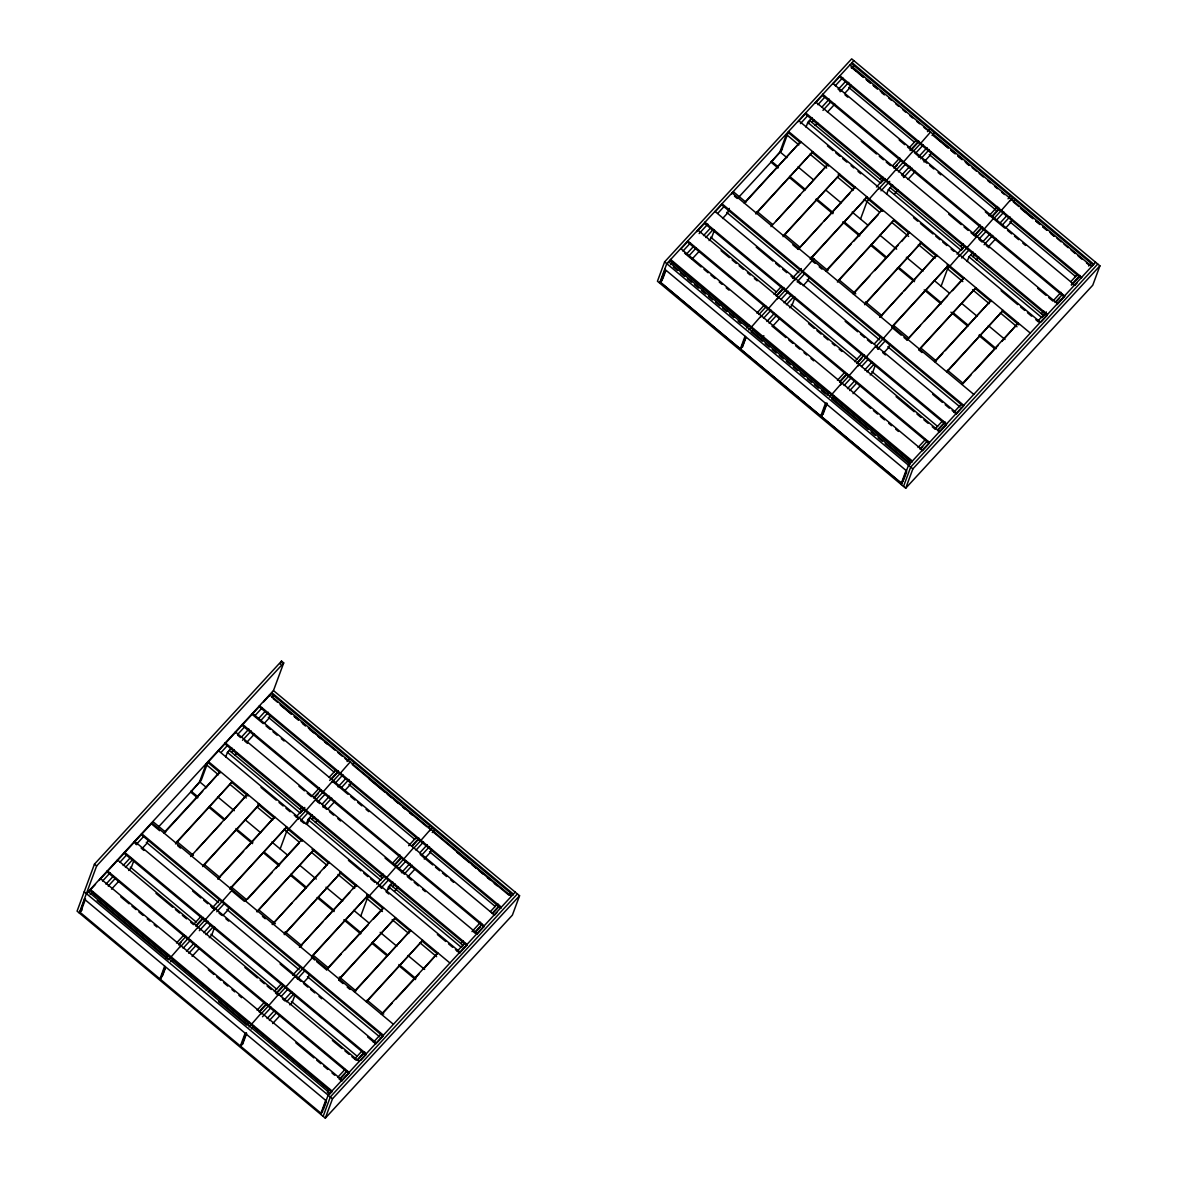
<?xml version="1.0" encoding="UTF-8"?>
<svg xmlns="http://www.w3.org/2000/svg" width="1177" height="1177" viewBox="0 0 1177 1177"><rect width="100%" height="100%" fill="white"/><g stroke="black" fill="none" stroke-linecap="round" stroke-linejoin="round"><path stroke-width="1.5" d="M94.454 864.139L77.079 911.145L325.323 1118.15L512.392 915.117L519.557 895.756L273.476 690.575L283.701 662.931L281.524 661.106L94.454 864.139L96.632 865.963L79.242 912.955M84.7 899.566L80.036 912.175L81.86 910.204M82.022 908.423L85.524 898.948M99.957 879.499L100.325 878.498L342.066 1080.059L341.698 1081.045L338.917 1078.735M117.082 860.917L117.45 859.916L359.176 1061.477M133.516 861.505L131.177 867.817L128.72 870.48M148.346 839.863L147.184 843.012L142.211 848.426M200.811 780.425L190.645 792.062L197.662 797.918M260.088 705.7L206.004 764.403L199.59 781.763L206.534 787.545M201.399 779.792L208.197 761.431L449.923 962.992M217.877 751.5L218.245 750.514L459.986 952.075L459.618 953.061L455.44 949.589M225.675 757.091L227.426 752.353L231.692 747.719M235.003 732.933L235.371 731.932L477.097 933.493M164.648 966.229L159.984 978.837L161.793 976.866L165.295 967.406M160.484 979.249L165.148 966.641M162.588 975.601L165.516 967.715M170.488 957.592L180.905 945.69L180.537 946.676M280.317 664.358L281.524 661.106M269.239 695.769L269.607 694.768L511.333 896.33M270.372 714.851L269.209 717.999L264.295 723.34M187.599 939.011L198.03 927.108L197.662 928.094M204.724 920.429L215.141 908.526L214.773 909.512L210.609 906.04M221.835 901.847L232.266 889.944M214.67 927.108L211.757 935.009L209.3 937.672M228.926 907.04L227.764 910.204L222.777 915.603M280.155 848.941L286.585 831.58L298.826 817.691L298.458 818.692M305.52 811.027L315.951 799.124L315.583 800.11L319.747 803.582M306.241 824.283L308.006 819.53L312.273 814.896M307.477 823.885L309.816 817.574L382.657 878.292M301.533 840.555L301.9 839.569L245.405 900.891M322.645 792.445L333.062 780.542L332.694 781.528L347.98 794.269M339.756 773.863L350.187 761.96M245.096 1033.303L240.432 1045.912L242.241 1043.94L246.331 1032.906M241.064 1046.441L245.728 1033.833M242.58 1044.367L246.67 1033.318M251.054 1024.784L261.485 1012.867L261.117 1013.868M350.952 782.028L349.775 785.191L344.861 790.532M268.179 1006.203L278.611 994.285L278.228 995.286L275.462 992.961M323.822 868.567L329.104 862.241L272.225 924.563L291.881 903.23M285.305 987.621L295.721 975.704L295.353 976.704L300.915 981.338M302.415 969.039L312.847 957.122L312.479 958.122L314.759 960.02M294.662 995.874L292.323 1002.186L289.866 1004.864M309.507 974.232L308.33 977.396L303.357 982.795M360.736 916.133L367.165 898.772L369.343 895.8L379.406 884.883L379.038 885.884L381.819 888.194M386.1 878.219L396.517 866.301L396.149 867.302M386.821 891.46L388.572 886.722L392.853 882.088M388.645 889.488L390.396 884.751L463.223 945.484L461.413 947.456L388.572 886.722M403.211 859.637L413.642 847.72M420.336 841.055L430.767 829.138L430.399 830.138M325.676 1100.495L321.012 1113.104L322.822 1111.132M320.983 1114.516L328.133 1095.169L515.202 892.137M323.41 1109.558L326.323 1101.672M323.16 1116.34L330.31 1096.979L517.38 893.946M325.323 1118.15L332.488 1098.788L519.557 895.756M431.532 849.22L430.355 852.383L424.22 859.048M664.608 261.882L657.443 281.244L905.702 488.234L1092.771 285.202L1099.921 265.855L851.677 58.85L664.608 261.882L912.866 468.887L905.702 488.234M659.62 283.054L666.785 263.692L853.84 60.66M745.659 337.49L742.172 346.95L740.348 348.922L660.415 282.259L665.079 269.651M662.386 278.508L665.314 270.622M662.813 278.714L665.726 270.842M697.446 231.001L697.814 230.001L939.555 431.562M721.633 204.754L722.001 203.753L963.728 405.315L963.36 406.315L721.633 204.754L715.513 211.404M714.468 230.015L711.541 237.916L709.084 240.579M729.299 208.373L727.548 213.111L722.575 218.51M782.411 149.185L771.009 162.146L778.041 168.017M800.698 142.947L788.193 132.515L786.383 134.487L779.954 151.848L786.898 157.644M781.778 149.876L788.561 131.515L1030.287 333.076M806.039 127.175L807.79 122.437L812.071 117.803M815.367 103.017L815.735 102.016L1057.476 303.578L1057.108 304.578M808.437 123.629L809.614 120.466L882.441 181.199M771.009 226.631L827.887 164.309L804.185 190.63M740.348 348.922L745.012 336.313M745.527 336.74L740.863 349.348L820.796 415.996L822.62 414.024L826.695 403.005M742.378 347.274L745.88 337.799M750.852 327.692L761.284 315.774L760.916 316.775M767.978 309.11L778.394 297.192L778.026 298.193M850.75 84.935L849.573 88.098L844.659 93.424M785.088 290.528L795.52 278.611L795.152 279.611M802.214 271.946L812.63 260.029L812.262 261.029L815.043 263.339M795.049 297.192L792.121 305.093L789.664 307.756M809.305 277.139L808.128 280.288L803.155 285.702M860.534 219.04L866.949 201.679L879.204 187.79L878.836 188.791M885.898 181.126L896.315 169.208L895.947 170.209M886.619 194.367L888.37 189.629L892.652 184.995M881.911 210.654L882.279 209.653L825.768 270.975M903.009 162.544L913.44 150.627L913.072 151.627M920.134 143.962L930.551 132.045M820.796 415.996L825.46 403.387M826.107 403.917L821.443 416.526L901.376 483.188L903.2 481.216M822.958 414.466L827.048 403.417M831.433 394.869L841.849 382.966L841.481 383.952M931.316 152.127L930.154 155.29L924.004 161.955M848.543 376.287L858.975 364.384L858.607 365.37M901.729 241.329L909.468 232.325L852.972 293.661M865.669 357.705L876.1 345.803L875.732 346.788L878.498 349.113M882.794 339.123L893.211 327.221L892.843 328.206L901.185 335.165M875.041 365.959L872.701 372.285L870.244 374.948M889.871 344.331L888.709 347.48L883.736 352.879M941.114 286.217L947.529 268.856L959.77 254.982L959.402 255.968M966.464 248.303L976.895 236.4L976.527 237.386M967.2 261.559L968.951 256.821L973.217 252.172M983.589 229.721L994.021 217.819L993.653 218.804M1000.715 211.139L1011.131 199.237L1010.763 200.222M901.376 483.188L906.04 470.579M901.347 484.615L908.512 465.253L1095.581 262.221M903.774 479.642L906.687 471.756M903.524 486.425L910.689 467.078L1097.758 264.045M1011.896 219.305L1010.734 222.468L1005.82 227.808M96.632 865.963L283.701 662.931M86.407 893.608L273.476 690.575M87.863 892.637L95.499 884.339M99.059 880.47L153.142 821.781L165.633 832.198M263.648 701.83L271.284 693.533L513.025 895.094M668.227 262.721L670.713 260.014M680.674 249.215L688.133 241.108M696.843 231.663L705.553 222.203M798.153 121.702L805.612 113.61M815.573 102.796L823.047 94.69M832.992 83.891L840.466 75.784M90.143 894.535L92.63 891.828M102.59 881.029L110.049 872.922M120.01 862.123L126.233 855.37M136.179 844.556L143.653 836.464M221.305 752.177L227.529 745.424M237.489 734.61L244.948 726.503M254.909 715.704L262.368 707.598M271.755 697.417L273.579 695.445M670.507 264.634L672.994 261.927M682.954 251.113L690.428 243.021M699.138 233.561L707.848 224.101M717.793 213.302L724.017 206.549M800.434 123.614L807.908 115.508M817.853 104.709L825.327 96.602M835.273 85.789L842.747 77.697M851.457 68.237L853.943 65.529M82.066 909.306L79.624 911.969L321.35 1113.53M662.445 279.405L659.988 282.053L901.714 483.615M158.542 826.901L200.649 781.19M738.906 197L781.028 151.289M105.959 884.192L113.33 876.188M123.158 865.522L130.529 857.518M241.52 737.052L248.891 729.049M258.734 718.382L264.869 711.702M660.415 282.259L662.224 280.288M686.323 254.276L693.694 246.273M703.522 235.606L710.893 227.617M821.899 107.136L829.27 99.133M839.098 88.466L845.248 81.802M108.24 886.09L115.611 878.086M125.439 867.42L132.81 859.431M231.531 752.28L233.988 749.617M242.58 740.289L251.187 730.946M261.014 720.28L268.385 712.276M688.604 256.189L695.975 248.185M705.803 237.519L713.174 229.515M811.895 122.379L814.352 119.716M822.958 110.373L830.329 102.37M840.157 91.703L848.749 82.375M111.521 889.15L118.892 881.146M234.811 755.34L237.268 752.677M247.096 742.01L254.467 734.007M691.885 259.249L699.256 251.245M815.175 125.439L817.632 122.761M827.46 112.095L834.831 104.106M163.809 832.86L220.32 771.538L205.21 788.531M744.188 202.959L800.684 141.623L746.277 201.282M164.677 832.522L202.753 791.194M175.859 842.909L232.369 781.587L175.491 843.909M756.237 212.993L812.733 151.671L755.869 213.993M193.102 853.869L190.645 856.532L247.508 794.21L225.042 819.207M196.78 849.868L221.35 823.209M775.923 221.291L800.492 194.632M203.062 865.581L259.558 804.259L202.694 866.581M783.426 235.68L839.937 174.343L783.058 236.665M218.201 878.219L274.712 816.882L246.081 848.543M217.833 879.204L243.639 851.221M821.546 223.968L798.212 249.303L855.076 186.981L852.251 190.645M824.003 221.305L849.794 193.308M176.506 943.012L183.877 935.024M193.705 924.342L201.076 916.353M299.797 809.202L302.254 806.539M312.082 795.873L319.453 787.869M329.28 777.203L335.416 770.538M756.87 313.111L764.256 305.108M774.083 294.441L781.454 286.438M880.161 179.301L882.618 176.638M892.446 165.957L899.817 157.968M909.644 147.302L915.794 140.622M166.148 957.916L168.635 955.209M178.595 944.41L186.054 936.303M196.015 925.505L203.489 917.398M212.198 907.938L219.658 899.831M230.251 888.267L286.761 826.931L229.883 889.253M296.074 816.897L304.784 807.451M313.494 797.991L320.968 789.885M329.678 780.439L338.387 770.979M347.097 761.519L349.584 758.827M746.527 328L749.013 325.308M758.959 314.494L766.433 306.388M776.379 295.589L783.853 287.482M792.562 278.037L801.272 268.577M876.438 186.996L883.912 178.889M893.873 168.076L901.332 159.984M910.042 150.524L918.751 141.063M927.461 131.618L929.948 128.911M178.786 944.925L181.243 942.262M195.985 926.255L203.356 918.251M304.534 808.452L300.267 813.086L227.426 752.353M314.362 797.771L318.055 793.784M331.561 779.115L337.711 772.436M776.364 296.339L783.735 288.35M884.898 178.536L880.631 183.171L807.79 122.437M894.741 167.87L897.198 165.207M911.94 149.199L918.075 142.535M170.915 957.122L168.429 959.814L97.176 900.405M180.875 946.308L188.349 938.201M198.295 927.402L205.769 919.296M214.479 909.85L223.189 900.39M298.355 818.809L305.829 810.703M315.774 799.889L323.248 791.797M331.958 782.337L340.668 772.877M748.807 329.913L751.294 327.206M761.254 316.407L768.713 308.3M777.423 298.84L786.133 289.395M794.843 279.935L802.317 271.828M812.262 261.029L814.087 259.058M878.733 188.894L886.193 180.787M896.153 169.988L903.612 161.882M913.573 151.083L921.032 142.976M170.724 961.727L173.21 959.02M183.156 948.221L190.63 940.114M199.34 930.654L208.049 921.208M216.759 911.748L224.233 903.642M300.635 820.707L308.109 812.601M318.07 801.802L325.529 793.695M335.489 782.896L342.948 774.79M354.145 762.637L352.335 764.609L426.942 826.813M753.574 329.119L751.088 331.811L762.343 341.198M763.535 318.305L770.994 310.198M780.954 299.399L788.413 291.293M797.138 281.833L804.597 273.741M881.014 190.806L889.724 181.346M898.434 171.886L905.907 163.78M915.853 152.981L923.327 144.874M932.037 135.429L934.523 132.721M186.525 951.369L193.896 943.38M203.724 932.714L211.095 924.71M322.101 804.229L329.472 796.226M338.079 786.898L345.45 778.894M766.904 321.468L774.275 313.465M784.103 302.798L791.474 294.794M902.479 174.328L909.85 166.325M918.443 156.982L927.049 147.655M188.82 953.282L196.191 945.278M206.019 934.612L213.39 926.608M312.096 819.472L314.553 816.809M323.16 807.466L331.752 798.138M341.58 787.472L348.966 779.468M769.184 323.366L776.555 315.377M786.383 304.711L793.754 296.707M903.524 177.565L912.131 168.223M920.723 158.895L929.33 149.553M192.101 956.342L199.472 948.338M315.377 822.532L317.834 819.869M327.662 809.202L335.033 801.199M761.401 338.432L763.873 335.769M772.465 326.426L779.836 318.437M894.52 193.955L898.213 189.953M908.041 179.287L915.412 171.283M247.494 899.213L272.049 872.554M275.742 868.552L299.076 843.232M826.637 270.651L851.192 243.977M853.649 241.314L878.219 214.655M295.559 899.228L320.129 872.569M853.825 293.323L869.788 275.992M874.702 270.651L898.051 245.331M356.293 884.913L299.414 947.235L322.763 921.9M325.22 919.237L349.79 892.578M353.468 888.576L355.925 885.913M901.906 293.338L879.793 317.334L936.657 255.012L904.363 290.66M257.086 1010.204L264.457 1002.201M274.285 991.534L281.656 983.531M380.362 876.394L382.819 873.731M392.662 863.065L400.033 855.061M408.625 845.719L415.996 837.73M837.45 380.289L844.821 372.3M854.649 361.633L862.02 353.63M960.741 246.479L963.198 243.816M973.026 233.149L980.397 225.145M989.004 215.818L997.596 206.475M249.215 1022.401L246.729 1025.093L218.569 1001.627M259.175 1011.587L266.635 1003.495M276.595 992.682L282.818 985.929M292.764 975.13L300.238 967.023M376.655 884.089L384.114 875.982M394.074 865.183L401.534 857.077M411.494 846.263L418.953 838.171M428.34 827.975L430.164 826.004M827.093 395.192L829.579 392.485M839.539 381.686L847.013 373.58M856.959 362.781L864.433 354.674M874.379 343.861L880.602 337.108M957.019 254.173L964.493 246.067M974.438 235.268L981.912 227.161M991.858 216.362L999.332 208.255M1008.042 198.795L1010.528 196.103M259.367 1012.102L266.738 1004.113M276.566 993.447L282.715 986.767M394.942 864.963L401.077 858.298M412.141 846.292L418.276 839.628M839.731 382.201L847.116 374.198M856.944 363.531L861.858 358.191M975.306 235.062L982.677 227.058M992.505 216.391L998.655 209.727M249.009 1027.006L251.495 1024.299M261.456 1013.5L268.915 1005.393M278.875 994.594L286.335 986.488M296.295 975.674L302.518 968.921M312.479 958.122L314.288 956.151L328.177 967.744M378.935 885.987L386.394 877.88M396.355 867.081L403.829 858.975M413.774 848.176L421.248 840.069M429.958 830.609L432.445 827.917M829.373 397.09L831.874 394.398M840.584 384.938L849.294 375.492M858.004 366.032L866.713 356.572M875.423 347.127L882.897 339.02M892.843 328.221L894.667 326.25L908.556 337.828M959.299 256.086L966.773 247.979M976.733 237.165L984.193 229.074M994.153 218.26L1001.612 210.153M1010.322 200.708L1012.808 198.001M251.29 1028.904L253.776 1026.212M262.5 1016.751L271.21 1007.306M281.156 996.492L287.379 989.739M297.34 978.94L304.799 970.834M381.216 887.899L388.69 879.793M398.635 868.979L406.109 860.887M416.055 850.074L423.529 841.967M432.239 832.522L434.725 829.814M834.155 396.296L831.668 399.003L868.258 429.517M844.115 385.497L851.574 377.39M861.535 366.591L867.758 359.838M877.704 349.025L885.178 340.918M961.594 257.984L969.054 249.877M979.014 239.078L986.473 230.972M996.433 220.173L1003.893 212.066M1015.104 199.913L1013.279 201.885L1018.914 206.578M267.105 1018.561L274.476 1010.557M284.304 999.891L291.675 991.887M401.445 872.745L410.052 863.418M419.88 852.751L427.251 844.748M847.484 388.66L854.855 380.657M864.683 369.99L872.054 361.986M983.045 241.506L990.416 233.502M1000.244 222.836L1006.394 216.171M269.386 1020.474L276.757 1012.47M286.585 1001.804L293.956 993.8M392.677 886.664L395.134 883.986M404.962 873.319L412.333 865.316M422.16 854.649L429.531 846.66M849.765 390.558L857.136 382.554M866.963 371.888L874.334 363.884M973.055 256.748L975.512 254.085M984.104 244.742L992.711 235.415M1002.539 224.748L1009.91 216.745M272.667 1023.534L280.038 1015.53M394.736 891.048L398.414 887.046M408.242 876.379L414.392 869.715M853.045 393.618L860.416 385.615M976.336 259.808L978.793 257.145M988.621 246.479L995.992 238.475M326.985 968.921L383.481 907.585M963.86 277.684L906.981 340.006L920.502 325.338M326.618 969.907L341.359 953.914M345.038 949.913L368.372 924.578M373.286 919.252L383.113 908.585M924.18 321.336L947.514 296.015M952.428 290.675L963.492 278.684M354.174 991.593L410.685 930.271L355.042 991.255M934.553 361.677L991.049 300.356L945.234 350.687M935.406 361.339L942.777 353.35M366.224 1001.642L422.734 940.305L367.092 1001.303M946.602 371.726L1003.098 310.404L947.456 371.388M381.377 1014.265L437.873 952.943L424 968.597M961.741 384.364L1018.252 323.028L1001.907 341.359M382.231 1013.927L392.059 1003.26M395.752 999.258L419.086 973.938M962.609 384.026L971.202 374.683M974.894 370.696L998.228 345.361M337.652 1077.396L345.038 1069.393M354.865 1058.726L362.236 1050.723M460.943 943.586L463.4 940.909M472.006 931.581L480.599 922.253M490.426 911.572L497.797 903.583M918.031 447.481L925.402 439.477M935.229 428.811L942.6 420.807M1041.321 313.67L1043.778 311.008M1053.606 300.341L1060.977 292.337M1070.805 281.671L1076.94 275.006M329.795 1089.578L327.309 1092.285L329.589 1094.198L332.076 1091.491M339.741 1078.779L347.215 1070.673M357.161 1059.874L364.635 1051.767M373.344 1042.307L380.818 1034.215M457.22 951.266L464.694 943.174M474.655 932.361L482.114 924.254M492.074 913.455L499.534 905.348M510.73 893.196L508.92 895.167L432.915 831.786M907.673 462.384L910.159 459.677M920.12 448.878L927.579 440.772M937.539 429.958L944.999 421.852M953.723 412.406L961.182 404.3M1037.599 321.365L1046.309 311.905M1055.019 302.46L1062.493 294.353M1071.202 284.893L1079.912 275.447M1088.622 265.987L1091.108 263.28M339.947 1079.294L344.861 1073.968M358.367 1059.3L364.517 1052.621M475.523 932.155L480.437 926.814M492.722 913.484L498.857 906.82M920.311 449.393L922.768 446.716M937.51 430.723L944.881 422.72M1046.059 312.905L1041.777 317.555L968.951 256.821M1055.887 302.239L1059.58 298.237M1071.864 284.908L1079.235 276.904M342.036 1080.692L349.495 1072.585M360.692 1060.418L365.679 1055.019M376.875 1042.866L383.099 1036.113M459.516 953.179L466.975 945.072M476.935 934.273L484.394 926.167M494.355 915.353L496.841 912.661M922.4 450.776L928.624 444.023M939.82 431.871L946.043 425.118M956.004 414.304L963.463 406.212M1041.13 321.924L1047.353 315.171M1057.299 304.357L1064.773 296.251M1074.719 285.452L1077.22 282.745M912.866 468.887L1099.921 265.855M852.03 62.631L1093.757 264.192M851.662 63.632L1093.389 265.193M849.985 64.853L1091.712 266.414M852.133 67.501L856.356 71.032M859.166 73.371L863.388 76.902M866.198 79.242L870.421 82.758M873.246 85.112L877.468 88.628M880.278 90.982L884.501 94.498M888.723 98.015L891.548 100.369M895.771 103.885L898.581 106.239M902.803 109.755L905.613 112.109M909.836 115.626L912.661 117.98M916.883 121.496L919.693 123.835M923.916 127.366L926.726 129.705M936.921 138.209L941.159 141.74M943.969 144.08L948.191 147.611M951.001 149.95L955.224 153.466M958.049 155.82L962.271 159.336M965.081 161.69L969.304 165.207M972.114 167.561L976.336 171.077M979.161 173.431L983.383 176.947M987.606 180.464L990.416 182.818M994.639 186.334L997.449 188.688M1001.671 192.204L1004.496 194.543M1021.724 208.917L1025.947 212.448M1028.772 214.788L1032.994 218.304M1035.804 220.658L1040.027 224.174M1042.837 226.528L1047.059 230.045M1049.884 232.399L1054.106 235.915M1056.917 238.269L1061.139 241.785M1063.949 244.125L1068.172 247.656M1070.996 249.995L1075.219 253.526M1078.029 255.865L1082.252 259.396M1086.474 262.912L1089.284 265.252M851 67.015L863.506 77.432M866.287 79.756L870.45 83.229M873.231 85.553L877.395 89.025M881.558 92.497L884.339 94.807M932.964 135.355L948.25 148.096M951.031 150.421L955.194 153.893M957.975 156.203L962.139 159.689M966.317 163.162L969.083 165.471M1020.488 208.344L1032.994 218.76M1035.775 221.085L1039.938 224.557M1042.719 226.867L1046.883 230.339M1051.061 233.826L1053.827 236.136M848.691 87.363L914.529 142.255M929.271 154.555L996.507 210.609M1009.851 221.732L1075.675 276.624M832.86 83.435L1074.586 284.996M838.053 89.069L840.834 91.379M844.998 94.866L847.778 97.176M899.184 140.034L904.73 144.668M907.511 146.993L911.675 150.465M914.455 152.775L920.017 157.409M922.797 159.734L926.961 163.206M929.742 165.53L933.905 169.002M938.069 172.475L940.85 174.784M985.311 211.86L1004.761 228.073M1007.541 230.398L1011.705 233.87M1014.486 236.18L1018.649 239.667M1022.813 243.139L1025.594 245.449M861.211 141.24L876.497 153.981M879.278 156.306L883.441 159.778M886.222 162.088L890.386 165.574M901.508 174.843L904.289 177.153M948.736 214.229L961.241 224.645M964.022 226.97L968.185 230.442M970.966 232.752L975.13 236.239M979.308 239.711L982.089 242.021M986.252 245.493L989.033 247.817M1037.658 288.365L1045.985 295.309M1048.766 297.634L1052.929 301.106M890.195 187.658L963.021 248.391L961.212 250.363L888.37 189.629M970.76 254.85L1043.602 315.583M798.624 120.598L1040.35 322.16M827.431 145.919L832.978 150.553M835.758 152.878L839.937 156.35M842.703 158.66L846.881 162.146M851.045 165.619L853.825 167.928M857.989 171.415L860.77 173.725M913.558 217.745L917.722 221.217M920.502 223.542L933.008 233.958M935.789 236.283L939.952 239.755M942.733 242.065L946.896 245.552M951.075 249.024L953.856 251.334M1001.083 290.719L1017.752 304.622M1020.533 306.947L1024.696 310.419M1027.477 312.729L1031.64 316.201M1035.819 319.688L1038.6 321.998M811.806 152.201L828.49 166.104M838.215 174.211L854.885 188.114M865.992 197.383L882.662 211.286M893.784 220.555L909.056 233.296M920.179 242.565L936.848 256.468M947.058 264.987L963.242 278.478M975.748 288.895L991.019 301.636M1002.142 310.905L1018.811 324.808M786.383 134.487L798.889 144.918M809.997 154.172L826.666 168.076M837.789 177.344L853.06 190.085M864.183 199.354L879.454 212.095M891.96 222.527L908.629 236.43M918.354 244.536L935.024 258.44M947.529 268.856L962.815 281.597M972.54 289.704L989.21 303.607M1000.318 312.876L1017.002 326.779M798.021 166.913L813.292 179.654M825.798 190.071L841.084 202.827M852.192 212.081L867.478 224.836M879.984 235.253L896.653 249.156M906.378 257.263L923.048 271.166M934.17 280.435L949.442 293.176M961.947 303.607L977.234 316.348M988.342 325.602L1005.011 339.506M771.376 161.161L778.409 167.016M789.649 176.388L805.112 189.276M816.352 198.663L833.213 212.713M844.468 222.1L859.916 234.988M871.171 244.36L886.619 257.248M899.272 267.797L914.735 280.685M925.975 290.057L941.438 302.945M952.679 312.332L968.141 325.22M979.382 334.592L996.242 348.657M789.281 177.389L804.744 190.277M815.985 199.649L832.845 213.714M842.688 221.923L859.548 235.974M870.789 245.36L886.252 258.249M897.492 267.62L914.367 281.686M924.195 289.88L941.07 303.946M950.898 312.155L967.774 326.206M979.014 335.592L994.477 348.48M746.012 202.297L733.506 191.866L731.697 193.837L732.065 192.851L973.791 394.398M757.12 211.566L772.406 224.307M784.912 234.738L800.198 247.479M811.306 256.733L827.975 270.636M839.098 279.905L855.767 293.809M865.492 301.915L882.162 315.819M921.061 348.26L936.333 361.001M947.456 370.269L962.742 383.011M734.477 196.162L737.243 198.472M792.812 244.816L798.374 249.45M819.221 266.811L821.987 269.136M903.965 337.475L906.731 339.8M919.237 350.216L922.018 352.541M726.665 212.36L798.903 272.593M807.231 279.552L879.469 339.785M887.811 346.744L960.049 406.977M714.939 211.419L956.666 412.98L956.298 413.98L952.134 410.508M756.252 247.17L772.921 261.073M775.702 263.383L779.865 266.87M782.646 269.18L786.81 272.652M790.988 276.139L793.754 278.449M797.932 281.921L800.713 284.245M845.16 321.306L857.665 331.737M860.446 334.047L864.609 337.534M867.39 339.844L871.554 343.316M882.676 352.585L885.457 354.91M932.684 394.295L942.409 402.402M945.19 404.711L949.353 408.184M710.658 237.165L776.496 292.058M791.238 304.357L857.077 359.25M871.819 371.549L937.642 426.442M721.074 250.701L729.402 257.645M732.182 259.955L736.346 263.442M739.127 265.752L743.305 269.224M747.469 272.711L750.249 275.021M754.413 278.493L757.194 280.817M808.599 323.675L814.146 328.309M816.926 330.619L821.09 334.091M823.871 336.416L828.049 339.888M832.213 343.36L834.993 345.685M839.157 349.157L841.938 351.482M896.109 396.649L914.176 411.715M916.957 414.024L921.12 417.497M923.901 419.821L928.064 423.293M932.243 426.765L935.009 429.09M929.492 442.478L687.765 240.917L687.397 241.918L929.124 443.479M680.703 248.582L922.43 450.144M684.499 253.055L701.168 266.958M703.949 269.283L708.113 272.755M710.893 275.065L715.072 278.537M719.235 282.024L722.016 284.334M726.18 287.806L728.96 290.13M772.024 326.044L785.912 337.622M788.693 339.932L792.857 343.419M795.637 345.729L799.816 349.201M803.979 352.673L806.76 354.998M810.924 358.47L813.704 360.795M860.931 400.18L870.656 408.287M873.437 410.596L877.601 414.069M880.381 416.393L884.56 419.865M888.723 423.337L891.504 425.662M895.668 429.134L898.448 431.444M672.332 262.662L748.337 326.029M752.897 329.84L828.917 393.221M833.478 397.032L909.483 460.413M668.595 261.721L910.321 463.282M673.332 266.973L677.555 270.489M680.365 272.843L684.587 276.36M687.397 278.714L691.62 282.23M694.445 284.584L698.667 288.1M701.477 290.454L705.7 293.97M708.51 296.31L712.732 299.841M715.557 302.18L719.78 305.711M722.59 308.05L726.812 311.567M729.622 313.921L733.845 317.437M738.067 320.968L740.892 323.307M765.168 343.552L769.39 347.068M772.2 349.422L776.423 352.938M779.233 355.292L783.455 358.808M786.28 361.148L790.503 364.679M793.313 367.018L797.535 370.549M800.345 372.888L804.582 376.419M807.393 378.759L811.615 382.275M814.425 384.629L818.648 388.145M821.472 390.499L825.695 394.015M871.083 431.856L875.305 435.387M878.116 437.726L882.338 441.257M885.148 443.597L909.953 464.282M664.74 269.224L906.467 470.785M271.652 692.547L513.393 894.108M273.167 698.594L277.389 702.11M280.2 704.464L284.422 707.98M287.247 710.319L291.469 713.851M294.279 716.19L298.502 719.721M301.312 722.06L305.534 725.576M308.359 727.93L335.092 750.235M337.917 752.574L342.139 756.105M344.949 758.444L347.774 760.798M280.361 705.038L291.469 714.292M294.25 716.616L298.414 720.089M302.577 723.561L305.358 725.885M309.536 729.357L313.7 732.83M317.864 736.302L320.644 738.626M324.808 742.098L327.589 744.423M369.269 779.174L384.555 791.915M387.321 794.225L391.5 797.697M394.28 800.022L398.444 803.494M402.608 806.966L405.388 809.29M409.552 812.763L412.333 815.072M456.794 852.148L469.299 862.579M472.065 864.889L476.244 868.361M479.024 870.686L483.188 874.158M487.352 877.63L490.132 879.955M494.296 883.427L497.077 885.737M268.327 717.264L334.15 772.156M348.892 784.456L414.731 839.348M429.473 851.648L495.311 906.54M494.222 914.912L252.496 713.35L252.128 714.351L263.236 723.605M266.017 725.929L270.18 729.402M272.961 731.726L277.125 735.198M281.303 738.67L284.069 740.98M350.761 796.594L354.924 800.066M357.705 802.376L361.869 805.862M366.047 809.335L368.813 811.644M420.218 854.517L432.724 864.933M435.505 867.258L439.668 870.73M442.449 873.04L446.613 876.527M450.791 879.999L453.557 882.309M237.783 735.242L240.564 737.552M244.728 741.039L247.508 743.349M298.914 786.207L304.46 790.841M307.241 793.166L311.405 796.638M322.527 805.907L326.691 809.379M329.472 811.703L333.635 815.175M337.814 818.648L340.58 820.957M385.041 858.033L404.491 874.246M407.271 876.571L411.435 880.043M414.216 882.353L418.379 885.84M422.558 889.312L425.324 891.622M472.565 931.007L475.346 933.332M229.235 750.382L302.077 811.115M308.006 819.53L380.833 880.264M260.956 787.413L276.227 800.154M279.008 802.479L283.171 805.951M285.952 808.275L290.116 811.747M294.294 815.22L297.075 817.529M301.238 821.016L304.019 823.326M348.466 860.402L360.971 870.818M363.752 873.143L367.915 876.615M370.696 878.925L374.875 882.412M385.982 891.666L388.763 893.99M437.388 934.538L445.715 941.482M448.496 943.807L452.659 947.279M207.829 762.416L220.334 772.848M231.442 782.116L248.112 796.02M257.837 804.126L274.506 818.03M285.628 827.299L302.298 841.202M312.023 849.308L328.692 863.197M339.8 872.466L356.469 886.369M366.694 894.888L382.863 908.379M395.369 918.81L410.655 931.551M421.763 940.82L437.05 953.561M206.004 764.403L218.51 774.819M229.633 784.088L246.302 797.991M257.41 807.26L272.696 820.001M283.804 829.27L299.09 842.011M311.596 852.428L326.868 865.169M337.99 874.437L354.66 888.341M367.165 898.772L382.437 911.513M392.162 919.62L408.846 933.523M419.954 942.792L436.623 956.695M217.642 796.814L234.311 810.718M245.434 819.986L260.705 832.727M271.828 841.996L287.114 854.737M299.605 865.169L316.289 879.057M326 887.178L342.684 901.067M353.791 910.336L369.078 923.077M380.186 932.346L396.855 946.249M407.978 955.518L424.647 969.421M191.012 791.062L198.03 796.932M209.285 806.304L224.733 819.192M235.988 828.564L252.849 842.629M264.089 852.001L279.552 864.889M290.793 874.261L306.255 887.164M318.908 897.713L334.356 910.601M345.611 919.973L361.059 932.861M372.3 942.233L387.763 955.121M399.003 964.507L415.878 978.558M208.917 807.29L224.366 820.192M235.621 829.564L252.481 843.629M263.722 853.001L279.184 865.889M290.425 875.261L305.888 888.149M317.128 897.536L333.988 911.587M343.831 919.796L360.692 933.861M371.932 943.233L387.395 956.121M398.635 965.493L415.51 979.558M176.756 841.467L193.425 855.37M204.533 864.639L219.819 877.38M230.942 886.649L246.214 899.39M258.719 909.821L275.389 923.724M285.114 931.831L301.783 945.734M339.3 976.998L355.969 990.902M367.077 1000.17L383.746 1014.074M393.427 1024.314L151.686 822.752L151.318 823.753L159.66 830.697M177.712 845.763L180.493 848.073M231.898 890.93L244.404 901.361M262.456 916.427L265.237 918.737M316.642 961.594L326.367 969.701M338.873 980.132L343.037 983.604M347.2 987.076L349.981 989.401M146.286 842.276L218.525 902.509M226.867 909.453L299.105 969.701M307.447 976.645L379.685 1036.878M136.973 844.645L134.207 842.335L134.575 841.334L376.302 1042.896L375.934 1043.896L367.592 1036.937M141.152 848.117L143.932 850.441M192.557 890.989L200.884 897.933M203.665 900.243L207.829 903.73M218.951 912.999L221.717 915.309M225.896 918.781L228.676 921.105M280.067 963.963L293.97 975.542M303.695 983.648L307.859 987.135M310.64 989.445L314.803 992.917M318.967 996.389L321.748 998.714M130.294 867.081L196.132 921.974M210.874 934.273L276.698 989.166M291.44 1001.45L357.278 1056.343M155.982 893.343L172.651 907.246M175.432 909.556L179.595 913.043M182.376 915.353L186.54 918.825M190.718 922.312L193.484 924.622M244.89 967.479L257.395 977.91M260.176 980.22L264.339 983.707M267.12 986.017L271.284 989.489M282.406 998.758L285.187 1001.083M332.414 1040.468L342.139 1048.575M344.92 1050.884L349.083 1054.357M351.864 1056.681L356.028 1060.153M120.804 896.874L129.132 903.818M131.912 906.128L136.076 909.615M138.857 911.925L143.035 915.397M147.199 918.884L149.979 921.194M154.143 924.666L156.924 926.99M208.329 969.848L213.876 974.482M216.656 976.792L220.82 980.279M223.601 982.589L227.779 986.061M231.943 989.533L234.723 991.858M238.887 995.33L241.668 997.655M295.854 1042.822L313.906 1057.888M316.687 1060.197L320.85 1063.67M323.631 1065.994L327.795 1069.466M331.973 1072.938L334.739 1075.263M91.953 892.563L167.958 955.945M172.533 959.755L248.538 1023.122M253.114 1026.932L329.119 1090.314M88.231 891.636L329.957 1093.198M84.229 891.798L332.488 1098.788M84.361 899.14L326.088 1100.701M90.276 889.415L89.908 890.401L331.634 1091.962L332.002 1090.976L90.276 889.415M107.387 870.833L107.019 871.833L348.76 1073.38L349.128 1072.394L107.387 870.833M124.512 852.251L124.144 853.251L365.87 1054.798L366.238 1053.812L124.512 852.251M141.637 833.669L141.269 834.67L382.996 1036.231L383.364 1035.23L141.637 833.669M225.307 742.849L224.939 743.835L466.68 945.396L467.048 944.41L225.307 742.849M242.433 724.267L242.065 725.253L483.791 926.814L484.159 925.828L242.433 724.267M259.558 705.685L259.19 706.686L500.916 908.232L501.284 907.246L259.558 705.685M257.439 910.939L257.072 911.925L313.95 849.603L257.439 910.939M284.643 933.611L284.275 934.612L341.139 872.289L284.643 933.611M311.831 956.283L311.464 957.284L368.342 894.961L311.831 956.283M339.035 978.955L338.667 979.955L395.531 917.633L339.035 978.955M670.64 259.499L670.272 260.5L912.013 462.061L912.381 461.06L670.64 259.499M704.891 222.335L704.523 223.336L946.249 424.897L946.617 423.897L704.891 222.335M805.686 112.933L805.318 113.934L1047.044 315.495L1047.412 314.494L805.686 112.933M822.811 94.351L822.429 95.352L1064.17 296.913L1064.538 295.913L822.811 94.351M839.922 75.769L839.554 76.77L1081.28 278.331L1081.648 277.331L839.922 75.769M810.629 258.351L810.262 259.352L867.125 197.03L810.629 258.351M837.818 281.023L837.45 282.024L894.314 219.702L837.818 281.023M865.007 303.695L864.639 304.696L921.517 242.374L865.007 303.695M892.21 326.382L891.842 327.368L948.706 265.046L892.21 326.382M919.399 349.054L919.031 350.055L975.91 287.732L919.399 349.054"/></g></svg>
